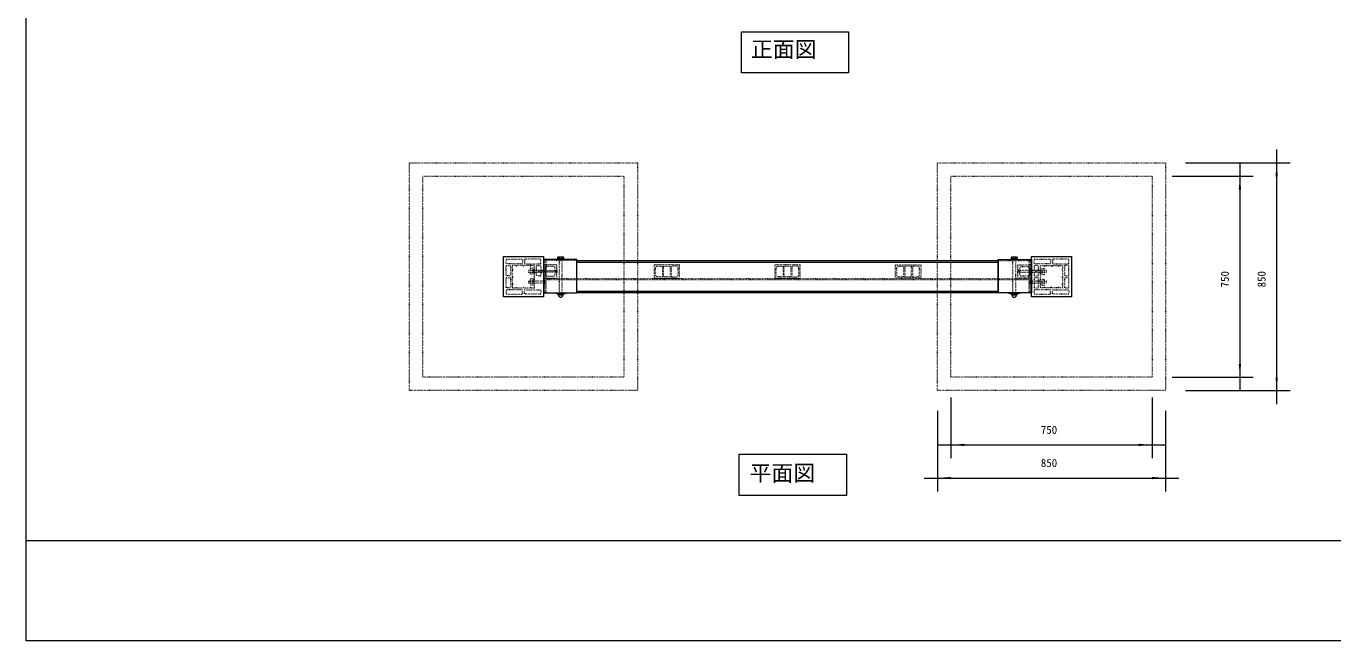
# Model space of a CAD drawing. Units: millimetres, scale not verified. Extents: x -4875 to 4875, y -3438 to 3438.
# Drawn here: x -4875 to 0, y -3438 to -1144 of the extents above; entities that cross this region are included whole.
import ezdxf
from ezdxf.enums import TextEntityAlignment as Align

# ---------------------------------------------------------------- set-up
doc = ezdxf.new("R2010")
doc.units = ezdxf.units.MM
doc.header["$LTSCALE"] = 20
doc.linetypes.add('USER5', pattern=[0.208282, 0.069427, -0.138855])
doc.layers.add('0-1_____', color=30, linetype='Continuous', lineweight=18)
doc.styles.add('ＭＳ ゴシック', font='')
doc.styles.get('ＭＳ ゴシック').set_extended_font_data('MS Gothic')

msp = doc.modelspace()

# ---------------------------------------------------------------- linework, layer by layer
at = {"layer": '0-1_____', "color": 1}
for p, q in [((-209.72, -1603.72), (-209.72, -1653.72)), ((-549.72, -1653.72), (-159.72, -1653.72)), ((-346.77, -1653.72), (-346.77, -1703.72)), ((-209.72, -1653.72), (-209.72, -2503.72)), ((-599.72, -1703.72), (-296.77, -1703.72)), ((-346.77, -1703.72), (-346.77, -2453.72)), ((-599.72, -2453.72), (-296.77, -2453.72)), ((-346.77, -2453.72), (-346.77, -2503.72)), ((-1424.72, -2528.72), (-1424.72, -2756.24)), ((-674.72, -2528.72), (-674.72, -2756.24)), ((-549.72, -2503.72), (-159.72, -2503.72)), ((-209.72, -2503.72), (-209.72, -2553.72)), ((-1474.72, -2578.72), (-1474.72, -2879.93)), ((-624.72, -2578.72), (-624.72, -2879.93)), ((-1474.72, -2706.24), (-1424.72, -2706.24)), ((-1424.72, -2706.24), (-674.72, -2706.24)), ((-674.72, -2706.24), (-624.72, -2706.24)), ((-1524.72, -2829.93), (-1474.72, -2829.93)), ((-1474.72, -2829.93), (-624.72, -2829.93)), ((-624.72, -2829.93), (-574.72, -2829.93))]:
    msp.add_line(p, q, dxfattribs=at)
at = {"layer": '0-1_____', "linetype": 'USER5'}
for p, q in [((-3084.72, -2028.22), (-3084.72, -2015.72)), ((-3084.72, -2073.22), (-3084.72, -2039.22)), ((-3082.72, -2013.72), (-3025.22, -2013.72)), ((-3025.22, -2030.22), (-3082.72, -2030.22)), ((-3082.72, -2037.22), (-3070.22, -2037.22)), ((-3068.22, -2039.22), (-3068.22, -2073.22)), ((-3023.22, -2015.72), (-3023.22, -2028.22)), ((-3016.22, -2015.72), (-3016.22, -2028.22)), ((-2956.72, -2013.72), (-3014.22, -2013.72)), ((-3014.22, -2030.22), (-2956.72, -2030.22)), ((-2971.22, -2073.22), (-2971.22, -2039.22)), ((-2969.22, -2037.22), (-2956.72, -2037.22)), ((-2954.72, -2028.22), (-2954.72, -2015.72)), ((-2954.72, -2039.22), (-2954.72, -2073.22)), ((-2820.72, -2018.72), (-2940.72, -2018.72)), ((-2940.72, -2018.72), (-2940.72, -2138.72)), ((-2937.72, -2045.72), (-2937.72, -2071.72)), ((-2935.72, -2018.72), (-2935.72, -2138.72)), ((-2906.72, -2040.72), (-2932.72, -2040.72)), ((-2901.72, -2071.72), (-2901.72, -2045.72)), ((-1248.72, -2018.72), (-1128.72, -2018.72)), ((-1167.72, -2071.72), (-1167.72, -2045.72)), ((-1162.72, -2040.72), (-1136.72, -2040.72)), ((-1133.72, -2018.72), (-1133.72, -2138.72)), ((-1131.72, -2045.72), (-1131.72, -2071.72)), ((-1128.72, -2018.72), (-1128.72, -2138.72)), ((-1114.72, -2028.22), (-1114.72, -2015.72)), ((-1114.72, -2039.22), (-1114.72, -2073.22)), ((-1112.72, -2013.72), (-1055.22, -2013.72)), ((-1055.22, -2030.22), (-1112.72, -2030.22)), ((-1100.22, -2037.22), (-1112.72, -2037.22)), ((-1098.22, -2073.22), (-1098.22, -2039.22)), ((-1053.22, -2015.72), (-1053.22, -2028.22)), ((-1046.22, -2015.72), (-1046.22, -2028.22)), ((-986.72, -2013.72), (-1044.22, -2013.72)), ((-1044.22, -2030.22), (-986.72, -2030.22)), ((-1001.22, -2039.22), (-1001.22, -2073.22)), ((-986.72, -2037.22), (-999.22, -2037.22)), ((-984.72, -2028.22), (-984.72, -2015.72)), ((-984.72, -2073.22), (-984.72, -2039.22)), ((-3084.72, -2118.22), (-3084.72, -2084.22)), ((-3070.22, -2075.22), (-3082.72, -2075.22)), ((-3082.72, -2082.22), (-3070.22, -2082.22)), ((-3068.22, -2084.22), (-3068.22, -2118.22)), ((-2956.72, -2075.22), (-2969.22, -2075.22)), ((-2932.72, -2076.72), (-2906.72, -2076.72)), ((-1136.72, -2076.72), (-1162.72, -2076.72)), ((-1114.72, -2084.22), (-1114.72, -2118.22)), ((-1112.72, -2075.22), (-1100.22, -2075.22)), ((-1100.22, -2082.22), (-1112.72, -2082.22)), ((-1098.22, -2118.22), (-1098.22, -2084.22)), ((-1001.22, -2084.22), (-1001.22, -2118.22)), ((-999.22, -2075.22), (-986.72, -2075.22)), ((-986.72, -2082.22), (-999.22, -2082.22)), ((-984.72, -2118.22), (-984.72, -2084.22)), ((-3084.72, -2129.22), (-3084.72, -2141.72)), ((-3070.22, -2120.22), (-3082.72, -2120.22)), ((-3025.22, -2127.22), (-3082.72, -2127.22)), ((-3082.72, -2143.72), (-3025.22, -2143.72)), ((-3023.22, -2141.72), (-3023.22, -2129.22)), ((-3016.22, -2141.72), (-3016.22, -2129.22)), ((-3014.22, -2127.22), (-2956.72, -2127.22)), ((-2956.72, -2143.72), (-3014.22, -2143.72)), ((-2978.22, -2118.22), (-2978.22, -2105.22)), ((-2954.72, -2129.22), (-2954.72, -2141.72)), ((-1114.72, -2129.22), (-1114.72, -2141.72)), ((-1112.72, -2120.22), (-1100.22, -2120.22)), ((-1055.22, -2127.22), (-1112.72, -2127.22)), ((-1112.72, -2143.72), (-1055.22, -2143.72)), ((-1091.22, -2118.22), (-1091.22, -2105.22)), ((-1053.22, -2141.72), (-1053.22, -2129.22)), ((-1046.22, -2141.72), (-1046.22, -2129.22)), ((-1044.22, -2127.22), (-986.72, -2127.22)), ((-986.72, -2143.72), (-1044.22, -2143.72)), ((-999.22, -2120.22), (-986.72, -2120.22)), ((-984.72, -2129.22), (-984.72, -2141.72))]:
    msp.add_line(p, q, dxfattribs=at)
at = {"layer": '0-1_____'}
for p, q in [((-2885.91, -2005.63), (-2885.91, -2012.42)), ((-2875.52, -2012.42), (-2875.52, -2005.63)), ((-2819.72, -2023.72), (-1249.72, -2023.72)), ((-1193.91, -2005.63), (-1193.91, -2012.42)), ((-1183.52, -2012.42), (-1183.52, -2005.63)), ((-2880.72, -2145.87), (-2880.72, -2141.58)), ((-1249.72, -2133.72), (-2819.72, -2133.72)), ((-1188.72, -2145.87), (-1188.72, -2141.58)), ((-2889.3, -2146.72), (-2872.13, -2146.72)), ((-1197.3, -2146.72), (-1180.13, -2146.72)), ((-4875, -3062.5), (4875, -3062.5))]:
    msp.add_line(p, q, dxfattribs=at)
for points in [[(-4875, 3437.5), (4875, 3437.5), (4875, -3437.5), (-4875, -3437.5)], [(-2206.72, -1164.65), (-1806.72, -1164.65), (-1806.72, -1318.09), (-2206.72, -1318.09)], [(-3094.72, -2003.72), (-2944.72, -2003.72), (-2944.72, -2153.72), (-3094.72, -2153.72)], [(-2820.72, -2014.72), (-2944.72, -2014.72), (-2944.72, -2138.72), (-2820.72, -2138.72)], [(-2891.72, -2012.42), (-2891.72, -2014.72), (-2869.72, -2014.72), (-2869.72, -2012.42)], [(-2891.11, -2012.42), (-2891.11, -2005.63), (-2889.72, -2004.82), (-2871.72, -2004.82), (-2870.32, -2005.63), (-2870.32, -2012.42)], [(-2820.72, -2018.72), (-1248.72, -2018.72), (-1248.72, -2138.72), (-2820.72, -2138.72)], [(-1248.72, -2014.72), (-1124.72, -2014.72), (-1124.72, -2138.72), (-1248.72, -2138.72)], [(-1199.72, -2012.42), (-1199.72, -2014.72), (-1177.72, -2014.72), (-1177.72, -2012.42)], [(-1199.11, -2012.42), (-1199.11, -2005.63), (-1197.72, -2004.82), (-1179.72, -2004.82), (-1178.32, -2005.63), (-1178.32, -2012.42)], [(-1124.72, -2003.72), (-974.72, -2003.72), (-974.72, -2153.72), (-1124.72, -2153.72)], [(-2900.72, -2138.72), (-2860.72, -2138.72), (-2860.72, -2140.72), (-2900.72, -2140.72)], [(-2891.52, -2140.72), (-2869.92, -2140.72), (-2869.92, -2146.72), (-2891.52, -2146.72)], [(-1208.72, -2138.72), (-1168.72, -2138.72), (-1168.72, -2140.72), (-1208.72, -2140.72)], [(-1199.52, -2140.72), (-1177.92, -2140.72), (-1177.92, -2146.72), (-1199.52, -2146.72)], [(-2214.72, -2741.04), (-1814.72, -2741.04), (-1814.72, -2894.48), (-2214.72, -2894.48)]]:
    msp.add_lwpolyline(points, close=True, dxfattribs=at)
at = {"layer": '0-1_____', "linetype": 'USER5'}
for points in [[(-3444.72, -1653.72), (-2594.72, -1653.72), (-2594.72, -2503.72), (-3444.72, -2503.72)], [(-1474.72, -1653.72), (-624.72, -1653.72), (-624.72, -2503.72), (-1474.72, -2503.72)], [(-3394.72, -1703.72), (-2644.72, -1703.72), (-2644.72, -2453.72), (-3394.72, -2453.72)], [(-1424.72, -1703.72), (-674.72, -1703.72), (-674.72, -2453.72), (-1424.72, -2453.72)], [(-2992.77, -2045.82), (-2984.52, -2045.82), (-2984.52, -2069.72), (-2992.77, -2069.72)], [(-2944.72, -2083.72), (-2894.72, -2083.72), (-2894.72, -2033.72), (-2944.72, -2033.72)], [(-2532.22, -2083.72), (-2437.22, -2083.72), (-2437.22, -2033.72), (-2532.22, -2033.72)], [(-2522.22, -2038.72), (-2501.22, -2038.72), (-2501.22, -2078.72), (-2522.22, -2078.72), (-2527.22, -2073.72), (-2527.22, -2043.72)], [(-2497.22, -2038.72), (-2472.22, -2038.72), (-2472.22, -2078.72), (-2497.22, -2078.72)], [(-2447.22, -2038.72), (-2468.22, -2038.72), (-2468.22, -2078.72), (-2447.22, -2078.72), (-2442.22, -2073.72), (-2442.22, -2043.72)], [(-2082.22, -2083.72), (-1987.22, -2083.72), (-1987.22, -2033.72), (-2082.22, -2033.72)], [(-2072.22, -2038.72), (-2051.22, -2038.72), (-2051.22, -2078.72), (-2072.22, -2078.72), (-2077.22, -2073.72), (-2077.22, -2043.72)], [(-2047.22, -2038.72), (-2022.22, -2038.72), (-2022.22, -2078.72), (-2047.22, -2078.72)], [(-1997.22, -2038.72), (-2018.22, -2038.72), (-2018.22, -2078.72), (-1997.22, -2078.72), (-1992.22, -2073.72), (-1992.22, -2043.72)], [(-1537.22, -2083.72), (-1632.22, -2083.72), (-1632.22, -2033.72), (-1537.22, -2033.72)], [(-1622.22, -2038.72), (-1601.22, -2038.72), (-1601.22, -2078.72), (-1622.22, -2078.72), (-1627.22, -2073.72), (-1627.22, -2043.72)], [(-1572.22, -2038.72), (-1597.22, -2038.72), (-1597.22, -2078.72), (-1572.22, -2078.72)], [(-1547.22, -2038.72), (-1568.22, -2038.72), (-1568.22, -2078.72), (-1547.22, -2078.72), (-1542.22, -2073.72), (-1542.22, -2043.72)], [(-1124.72, -2083.72), (-1174.72, -2083.72), (-1174.72, -2033.72), (-1124.72, -2033.72)], [(-2944.02, -2055.72), (-3000.72, -2055.72), (-3000.72, -2061.72), (-2944.02, -2061.72)], [(-2944.02, -2095.72), (-3000.72, -2095.72), (-3000.72, -2101.72), (-2944.02, -2101.72)], [(-2992.77, -2085.82), (-2984.52, -2085.82), (-2984.52, -2109.72), (-2992.77, -2109.72)], [(-2955.72, -2061.72), (-2964.72, -2058.72), (-2955.72, -2055.72), (-2898.02, -2055.72), (-2898.02, -2061.72)], [(-2944.02, -2055.72), (-2940.72, -2052.42), (-2940.72, -2065.02), (-2944.02, -2061.72)], [(-2944.02, -2095.72), (-2940.72, -2092.42), (-2940.72, -2105.02), (-2944.02, -2101.72)], [(-2934.72, -2085.22), (-1134.72, -2085.22), (-1134.72, -2090.22), (-2934.72, -2090.22)], [(-2898.02, -2055.72), (-2894.72, -2052.42), (-2894.72, -2065.02), (-2898.02, -2061.72)], [(-1171.42, -2055.72), (-1174.72, -2052.42), (-1174.72, -2065.02), (-1171.42, -2061.72)], [(-1113.72, -2061.72), (-1104.72, -2058.72), (-1113.72, -2055.72), (-1171.42, -2055.72), (-1171.42, -2061.72)], [(-1125.42, -2061.72), (-1128.72, -2065.02), (-1128.72, -2052.42), (-1125.42, -2055.72)], [(-1125.42, -2101.72), (-1128.72, -2105.02), (-1128.72, -2092.42), (-1125.42, -2095.72)], [(-1125.42, -2061.72), (-1068.72, -2061.72), (-1068.72, -2055.72), (-1125.42, -2055.72)], [(-1125.42, -2101.72), (-1068.72, -2101.72), (-1068.72, -2095.72), (-1125.42, -2095.72)], [(-1084.92, -2047.72), (-1076.67, -2047.72), (-1076.67, -2071.62), (-1084.92, -2071.62)], [(-1084.92, -2087.72), (-1076.67, -2087.72), (-1076.67, -2111.62), (-1084.92, -2111.62)]]:
    msp.add_lwpolyline(points, close=True, dxfattribs=at)
for points in [[(-3061.22, -2039.22), (-3061.22, -2052.22), (-3058.22, -2052.22), (-3061.22, -2055.22), (-3061.22, -2078.72), (-3058.22, -2078.72), (-3061.22, -2081.72), (-3061.22, -2105.22), (-3058.22, -2105.22), (-3061.22, -2108.22), (-3061.22, -2118.22)], [(-2980.22, -2037.22), (-2993.22, -2037.22), (-2993.22, -2040.22), (-2996.22, -2037.22), (-3019.72, -2037.22), (-3019.72, -2040.22), (-3022.72, -2037.22), (-3046.22, -2037.22), (-3046.22, -2040.22), (-3049.22, -2037.22), (-3059.22, -2037.22)], [(-2978.22, -2105.22), (-2981.22, -2105.22), (-2978.22, -2102.22), (-2978.22, -2078.72), (-2981.22, -2078.72), (-2978.22, -2075.72), (-2978.22, -2052.22), (-2981.22, -2052.22), (-2978.22, -2049.22), (-2978.22, -2039.22)], [(-2886.72, -2012.42), (-2886.72, -2137.25), (-2885.2, -2138.72), (-2876.23, -2138.72), (-2874.72, -2137.25), (-2874.72, -2012.42)], [(-1194.72, -2012.42), (-1194.72, -2137.25), (-1193.2, -2138.72), (-1184.23, -2138.72), (-1182.72, -2137.25), (-1182.72, -2012.42)], [(-1091.22, -2105.22), (-1088.22, -2105.22), (-1091.22, -2102.22), (-1091.22, -2078.72), (-1088.22, -2078.72), (-1091.22, -2075.72), (-1091.22, -2052.22), (-1088.22, -2052.22), (-1091.22, -2049.22), (-1091.22, -2039.22)], [(-1089.22, -2037.22), (-1076.22, -2037.22), (-1076.22, -2040.22), (-1073.22, -2037.22), (-1049.72, -2037.22), (-1049.72, -2040.22), (-1046.72, -2037.22), (-1023.22, -2037.22), (-1023.22, -2040.22), (-1020.22, -2037.22), (-1010.22, -2037.22)], [(-1008.22, -2039.22), (-1008.22, -2052.22), (-1011.22, -2052.22), (-1008.22, -2055.22), (-1008.22, -2078.72), (-1011.22, -2078.72), (-1008.22, -2081.72), (-1008.22, -2105.22), (-1011.22, -2105.22), (-1008.22, -2108.22), (-1008.22, -2118.22)], [(-3059.22, -2120.22), (-3046.22, -2120.22), (-3046.22, -2117.22), (-3043.22, -2120.22), (-3019.72, -2120.22), (-3019.72, -2117.22), (-3016.72, -2120.22), (-2993.22, -2120.22), (-2993.22, -2117.22), (-2990.22, -2120.22), (-2980.22, -2120.22)], [(-1010.22, -2120.22), (-1023.22, -2120.22), (-1023.22, -2117.22), (-1026.22, -2120.22), (-1049.72, -2120.22), (-1049.72, -2117.22), (-1052.72, -2120.22), (-1076.22, -2120.22), (-1076.22, -2117.22), (-1079.22, -2120.22), (-1089.22, -2120.22)]]:
    msp.add_lwpolyline(points, dxfattribs=at)
for centre, radius, start, end in [((-3082.72, -2015.72), 2, 90, 180), ((-3082.72, -2028.22), 2, 180, 270), ((-3082.72, -2039.22), 2, 90, 180), ((-3070.22, -2039.22), 2, 0, 90), ((-3059.22, -2039.22), 2, 90, 180), ((-3025.22, -2015.72), 2, 0, 90), ((-3025.22, -2028.22), 2, 270, 0), ((-3014.22, -2015.72), 2, 90, 180), ((-3014.22, -2028.22), 2, 180, 270), ((-2980.22, -2039.22), 2, 0, 90), ((-2969.22, -2039.22), 2, 90, 180), ((-2956.72, -2015.72), 2, 0, 90), ((-2956.72, -2028.22), 2, 270, 360), ((-2956.72, -2039.22), 2, 0, 90), ((-2932.72, -2045.72), 5, 90, 180), ((-2906.72, -2045.72), 5, 0, 90), ((-1162.72, -2045.72), 5, 90, 180), ((-1136.72, -2045.72), 5, 0, 90), ((-1112.72, -2015.72), 2, 90, 180), ((-1112.72, -2028.22), 2, 180, 270), ((-1112.72, -2039.22), 2, 90, 180), ((-1100.22, -2039.22), 2, 0, 90), ((-1089.22, -2039.22), 2, 90, 180), ((-1055.22, -2015.72), 2, 0, 90), ((-1055.22, -2028.22), 2, 270, 0), ((-1044.22, -2015.72), 2, 90, 180), ((-1044.22, -2028.22), 2, 180, 270), ((-1010.22, -2039.22), 2, 0, 90), ((-999.22, -2039.22), 2, 90, 180), ((-986.72, -2015.72), 2, 0, 90), ((-986.72, -2028.22), 2, 270, 0), ((-986.72, -2039.22), 2, 0, 90), ((-3082.72, -2073.22), 2, 180, 270), ((-3082.72, -2084.22), 2, 90, 180), ((-3070.22, -2073.22), 2, 270, 0), ((-3070.22, -2084.22), 2, 0, 90), ((-2969.22, -2073.22), 2, 180, 270), ((-2956.72, -2073.22), 2, 270, 360), ((-2932.72, -2071.72), 5, 180, 270), ((-2906.72, -2071.72), 5, 270, 0), ((-1162.72, -2071.72), 5, 180, 270), ((-1136.72, -2071.72), 5, 270, 0), ((-1112.72, -2073.22), 2, 180, 270), ((-1112.72, -2084.22), 2, 90, 180), ((-1100.22, -2073.22), 2, 270, 360), ((-1100.22, -2084.22), 2, 0, 90), ((-999.22, -2073.22), 2, 180, 270), ((-999.22, -2084.22), 2, 90, 180), ((-986.72, -2073.22), 2, 270, 0), ((-986.72, -2084.22), 2, 0, 90), ((-3082.72, -2118.22), 2, 180, 270), ((-3082.72, -2129.22), 2, 90, 180), ((-3082.72, -2141.72), 2, 180, 270), ((-3070.22, -2118.22), 2, 270, 0), ((-3059.22, -2118.22), 2, 180, 270), ((-3025.22, -2129.22), 2, 0, 90), ((-3025.22, -2141.72), 2, 270, 0), ((-3014.22, -2129.22), 2, 90, 180), ((-3014.22, -2141.72), 2, 180, 270), ((-2980.22, -2118.22), 2, 270, 0), ((-2956.72, -2129.22), 2, 0, 90), ((-2956.72, -2141.72), 2, 270, 360), ((-1112.72, -2118.22), 2, 180, 270), ((-1112.72, -2129.22), 2, 90, 180), ((-1112.72, -2141.72), 2, 180, 270), ((-1100.22, -2118.22), 2, 270, 360), ((-1089.22, -2118.22), 2, 180, 270), ((-1055.22, -2129.22), 2, 0, 90), ((-1055.22, -2141.72), 2, 270, 0), ((-1044.22, -2129.22), 2, 90, 180), ((-1044.22, -2141.72), 2, 180, 270), ((-1010.22, -2118.22), 2, 270, 360), ((-999.22, -2118.22), 2, 180, 270), ((-986.72, -2118.22), 2, 270, 0), ((-986.72, -2129.22), 2, 0, 90), ((-986.72, -2141.72), 2, 270, 0)]:
    msp.add_arc(centre, radius, start, end, dxfattribs=at)
at = {"layer": '0-1_____'}
for centre, start, end in [((-2880.72, -2146.72), 180, 270), ((-2880.72, -2146.72), 270, 0), ((-1188.72, -2146.72), 180, 270), ((-1188.72, -2146.72), 270, 0)]:
    msp.add_arc(centre, 8.58, start, end, dxfattribs=at)
at = {"layer": '0-1_____', "color": 1}
for points in [[(-209.72, -1653.72), (-205.34, -1703.72), (-214.09, -1703.72)], [(-346.77, -1703.72), (-342.4, -1753.72), (-351.15, -1753.72)], [(-346.77, -2453.72), (-351.15, -2403.73), (-342.4, -2403.73)], [(-209.72, -2503.72), (-214.09, -2453.73), (-205.34, -2453.73)], [(-1424.72, -2706.24), (-1374.72, -2701.87), (-1374.72, -2710.62)], [(-674.72, -2706.24), (-724.71, -2710.62), (-724.71, -2701.87)], [(-1474.72, -2829.93), (-1424.72, -2825.55), (-1424.72, -2834.3)], [(-624.72, -2829.93), (-674.71, -2834.3), (-674.71, -2825.55)]]:
    msp.add_solid(points, dxfattribs=at)

# ---------------------------------------------------------------- texts
at = {"layer": '0-1_____', "color": 7, "style": 'ＭＳ ゴシック'}
for s, height, p in [('正面図', 59.71, (-2170.72, -1277.67)), ('750', 29.85, (-1089.4, -2673.84)), ('平面図', 59.71, (-2175.86, -2859.2)), ('850', 29.85, (-1089.4, -2797.52))]:
    msp.add_text(s, height=height, dxfattribs=at).set_placement(p, align=Align.BOTTOM_LEFT)
for s, p in [('750', (-379.18, -2118.41)), ('850', (-242.12, -2118.41))]:
    msp.add_text(s, height=29.85, rotation=90, dxfattribs=at).set_placement(p, align=Align.BOTTOM_LEFT)

doc.saveas('drawing.dxf')
